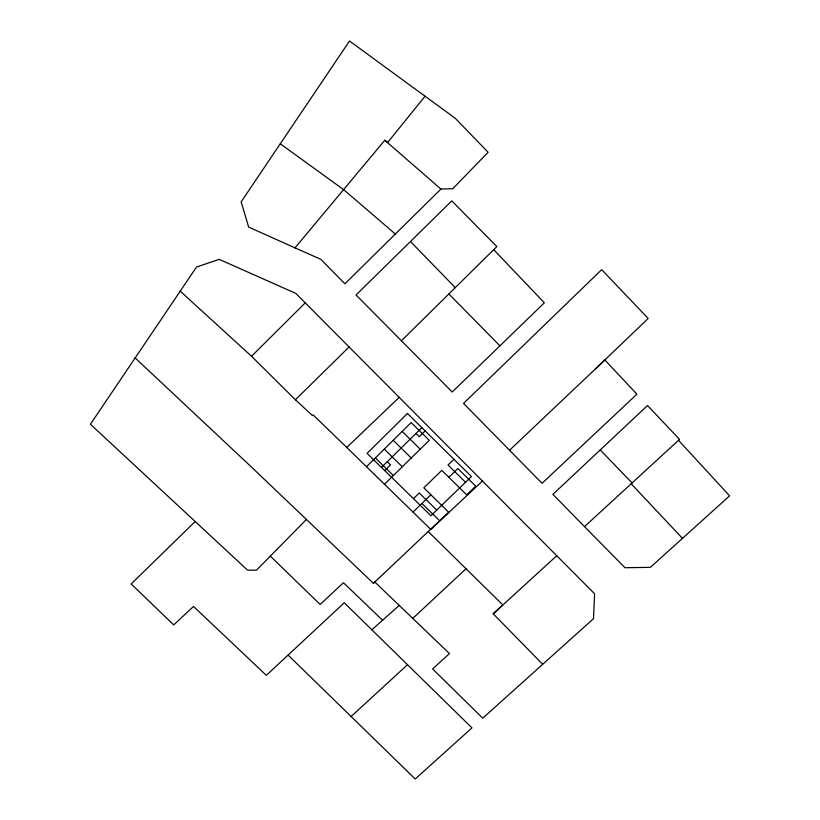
<?xml version="1.0" encoding="UTF-8"?>
<svg xmlns="http://www.w3.org/2000/svg" width="820" height="820" viewBox="0 0 820 820"><rect width="100%" height="100%" fill="white"/><g stroke="black" fill="none" stroke-linecap="round" stroke-linejoin="round"><path stroke-width="1.23" d="M135.064 357.858L251.361 466.949L373.418 583.338L374.832 582.015L449.462 653.581L432.622 668.925L482.744 718.176L593.506 618.68L594.592 593.782L295.784 293.386L219.207 259.356L196.534 267.012L90.405 424.268L247.548 570.125L256.434 570.238L306.424 519.46M425.067 96.227L387.696 142.403L384.795 140.261L294.985 247.876L248.634 227.058L241.172 201.843L349.515 41L455.315 118.336L488.105 152.284L452.773 188.713L440.945 189.061L384.795 140.261M180.195 291.12L251.535 356.269L305.255 302.846M401.41 340.782L496.838 246.594L451.799 200.89L356.034 294.995L452.22 392.011L544.336 302.816L493.722 249.69M440.945 189.061L344.912 283.781L320.805 259.325L294.985 247.876M366.478 466.703L411.189 422.556L429.239 440.33L384.467 484.251M251.535 356.269L295.425 399.77L349.176 346.88M381.484 467.41L421.859 427.661M384.764 470.608L390.566 464.899L387.296 461.691M425.139 430.9L419.256 436.691L415.976 433.452M195.027 521.684L131.169 583.963L173.717 624.901L193.51 606.451L266.326 675.342L344.256 602.772L471.971 727.873L415.227 779L288.127 655.118M413.454 498.642L419.276 492.984L436.752 510.081M453.921 459.272L448.027 465.001L465.545 482.252M413.003 512.09L430.869 494.757M448.847 477.312L457.878 468.538L475.743 486.137L466.693 494.86L441.775 470.362L423.807 487.849L448.694 512.213L373.418 583.338M595.586 368.795L648.179 318.478L601.675 269.647L463.546 403.43L542.061 483.318L636.904 394.174L604.863 359.98L509.589 450.2M295.425 399.77L312.42 415.555L313.076 414.889L346.747 447.453L399.391 397.198M600.24 449.944L647.503 405.521L679.524 439.366L584.516 526.624L552.895 494.368L600.24 449.944L632.066 482.949L631.195 483.759L682.476 538.371L729.595 495.833L678.519 440.299M482.734 480.704L430.818 529.453L346.747 447.453M412.962 618.208L466.047 568.752M351.032 716.577L407.519 664.702M542.635 664.241L493.209 613.79L556.759 555.745M493.209 613.79L502.885 604.986L428.399 531.729M682.476 538.371L650.383 567.348L625.014 567.727L584.516 526.624M371.89 629.791L399.401 605.262M280.276 143.797L343.641 189.645L395.363 234.038M382.602 620.238L343.426 582.723L320.159 604.473L270.313 556.134M384.272 449.134L402.292 466.764M375.365 457.929L393.364 475.518M421.921 503.439L439.735 520.854M402.189 431.443L420.229 449.175M393.221 440.299L411.24 457.99M448.94 294.011L499.903 345.835M410.543 241.603L455.325 287.697M407.437 413.454L367.114 453.368L430.93 515.708L471.449 476.543L407.437 413.454"/></g></svg>
